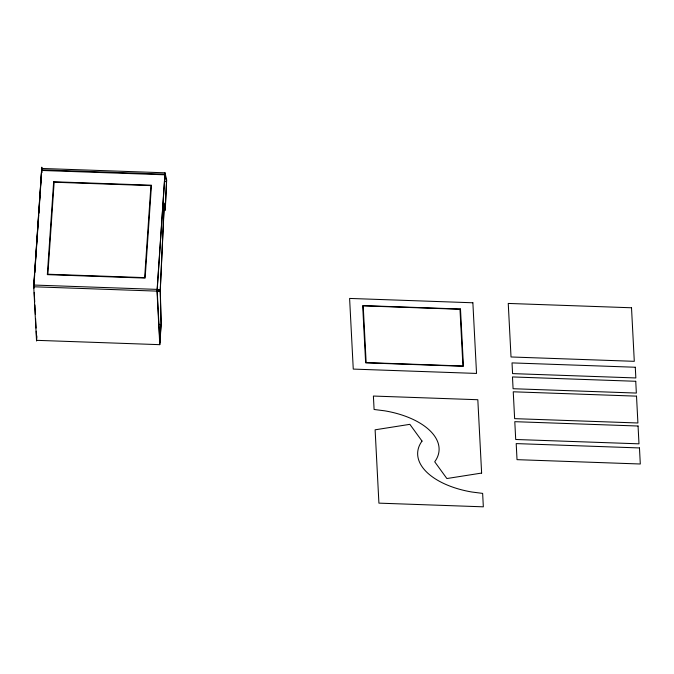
<?xml version="1.0" encoding="UTF-8"?>
<svg xmlns="http://www.w3.org/2000/svg" width="674" height="674" viewBox="0 0 674 674"><rect width="100%" height="100%" fill="white"/><g stroke="black" fill="none" stroke-linecap="round" stroke-linejoin="round"><path stroke-width="1.01" d="M36.506 340.328L159.78 344.667L157.008 291.126L33.734 286.779L41.754 168.458L165.029 172.805L166.663 180.068L165.273 210.044L163.184 209.976M157.008 291.126L165.029 172.805M159.78 344.667L161.212 324.042L160.26 289.626L164.254 203.101L165.273 207.634M158.938 324.421L161.027 324.497L161.086 325.567L160.227 291.564L164.254 205.511M166.571 179.655L165.181 209.631L163.091 209.563M33.911 286.113L34.686 274.655M34.829 272.574L36.042 254.865M36.177 252.784L38.738 215.284M38.881 213.195L40.086 195.485M40.229 193.404L41.662 170.455L164.936 174.802L166.478 181.66L164.389 181.584M36.573 337.522L36.708 335.475M36.767 336.545L36.548 341.002L33.7 286.113L41.805 167.177L42.235 169.073M157.177 290.46L164.936 174.802M159.839 341.861L161.027 324.497M41.704 169.823L164.978 174.17M157.118 289.517L160.26 289.626M157.21 289.93L160.353 290.039M157.194 290.334L160.336 290.443M157.093 291.454L160.227 291.564M422.025 441.082L409.859 424.334L375.115 429.81L378.914 503.141L483.334 506.823L482.643 493.393L471.952 492.028A69.953 36.548 3.9 0 1 422.042 441.082M164.161 205.098L165.273 210.044M41.754 168.458L42.201 170.421M41.662 170.455L42.108 172.418M159.898 342.931L157.126 289.39L33.852 285.043L34.02 288.211M34.231 292.406L34.728 301.851M34.888 305.002L35.377 314.438M35.596 318.634L36.084 328.078M36.244 331.229L36.623 338.592M53.659 181.761L47.332 274.638L145.129 278.084L151.465 185.207L53.659 181.761M54.139 182.216L47.871 274.225L144.649 277.629L150.925 185.62L54.139 182.216M481.624 473.064L446.879 478.54L434.705 461.783A69.953 36.548 3.9 0 0 384.787 410.837L374.095 409.48L373.396 396.051L477.824 399.724L481.624 473.064M631.513 307.774L508.247 303.435L511.018 356.976L634.293 361.323L631.513 307.774M472.87 302.778L349.604 298.43L353.26 369.091L476.535 373.43L472.87 302.778M460.485 309.021L362.679 305.575L365.645 362.839L463.451 366.285L460.485 309.021M459.988 309.273L363.202 305.861L366.142 362.595L462.928 365.999L459.988 309.273M635.296 367.246L512.021 362.898L512.577 373.607L635.843 377.954L635.296 367.246M635.742 381.282L512.476 376.943L513.082 388.721L636.357 393.06L635.742 381.282M636.517 396.144L513.243 391.796L514.633 418.647L637.907 422.986L636.517 396.144M638.059 426.019L514.793 421.68L515.711 439.49L638.986 443.829L638.059 426.019M639.466 447.94L516.2 443.593L517.025 459.66L640.3 463.998L639.466 447.94"/></g></svg>
